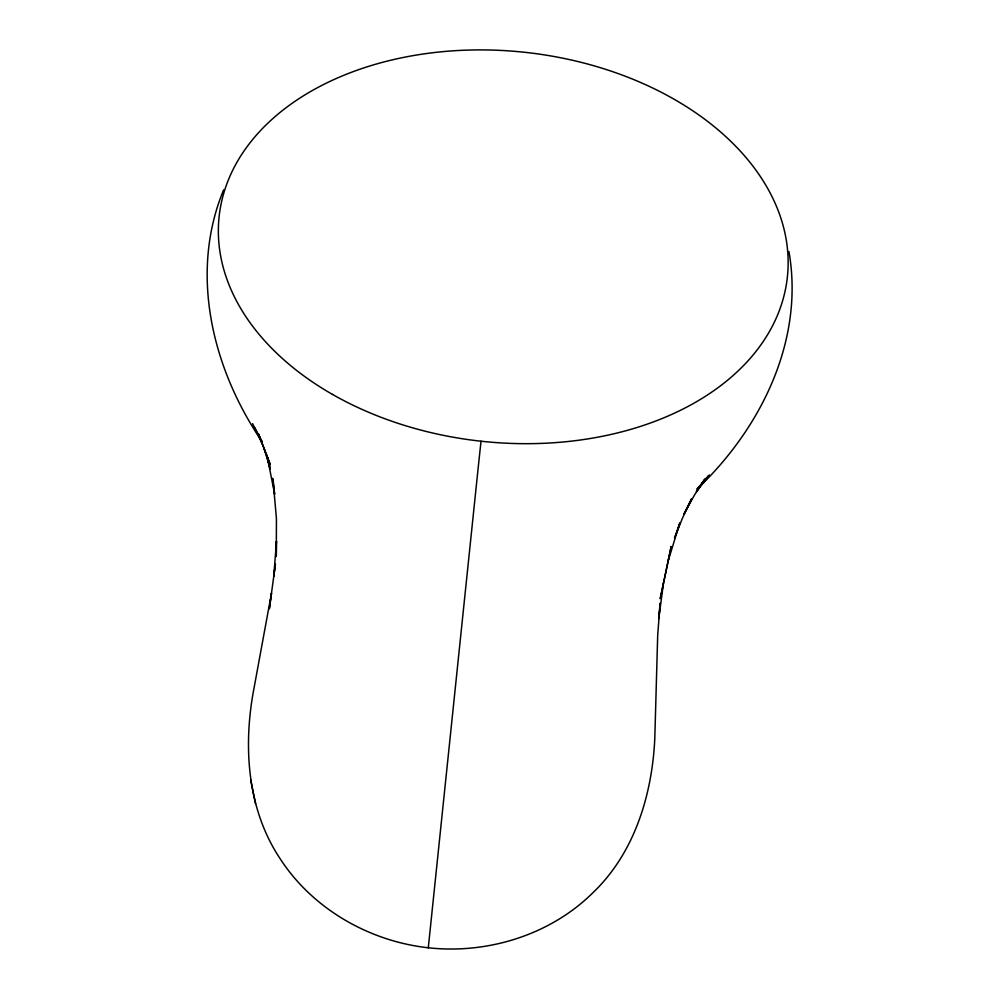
<?xml version="1.0" encoding="UTF-8"?>
<svg xmlns="http://www.w3.org/2000/svg" width="999" height="999" viewBox="0 0 999 999"><rect width="100%" height="100%" fill="white"/><g stroke="black" fill="none" stroke-linecap="round" stroke-linejoin="round"><path stroke-width="1.5" d="M659.64 609.427L657.679 635.639L654.807 738.074C652.272 794.405 634.69 852.759 593.006 892.644C550.262 934.964 487.649 954.307 428.284 947.789C368.968 941.208 312.163 908.653 279.708 858.066C247.914 810.027 243.331 749.337 252.972 693.843L271.491 593.194L269.355 608.778L275.225 565.646M659.877 606.343L660.114 603.259L658.766 618.643L663.423 583.603L671.191 546.453L660.214 598.676L663.423 583.603M428.284 947.789L478.221 467.407A167.62 0.699 -83.8 0 1 481.019 441.221M275.437 564.11L273.751 576.348L276.498 541.133L276.286 556.518L276.436 518.593L272.877 478.271M667.969 561.563L679.844 522.902L674.562 538.024L682.305 518.531L691.508 498.913L683.878 514.223L694.467 495.054L704.345 479.857M223.651 189.81C188.961 273.439 212.5 369.168 262.075 441.583L254.62 427.447M705.207 478.471L696.378 491.745L709.278 474.937M708.303 475.949L696.927 489.235C760.589 428.846 804.557 340.821 788.935 251.511M252.585 423.601L262.4 444.18L270.292 464.76L258.441 433.703M258.816 434.727L262.4 444.18M263.861 447.852L270.242 468.856L266.958 455.307L274.663 494.155L273.039 479.707M250.649 779.882L255.532 803.696M332.517 394.43A285.739 195.692 6 0 0 786.126 285.839A285.739 195.692 6 0 0 391.059 60.165A285.739 195.692 6 0 0 332.517 394.43"/></g></svg>
